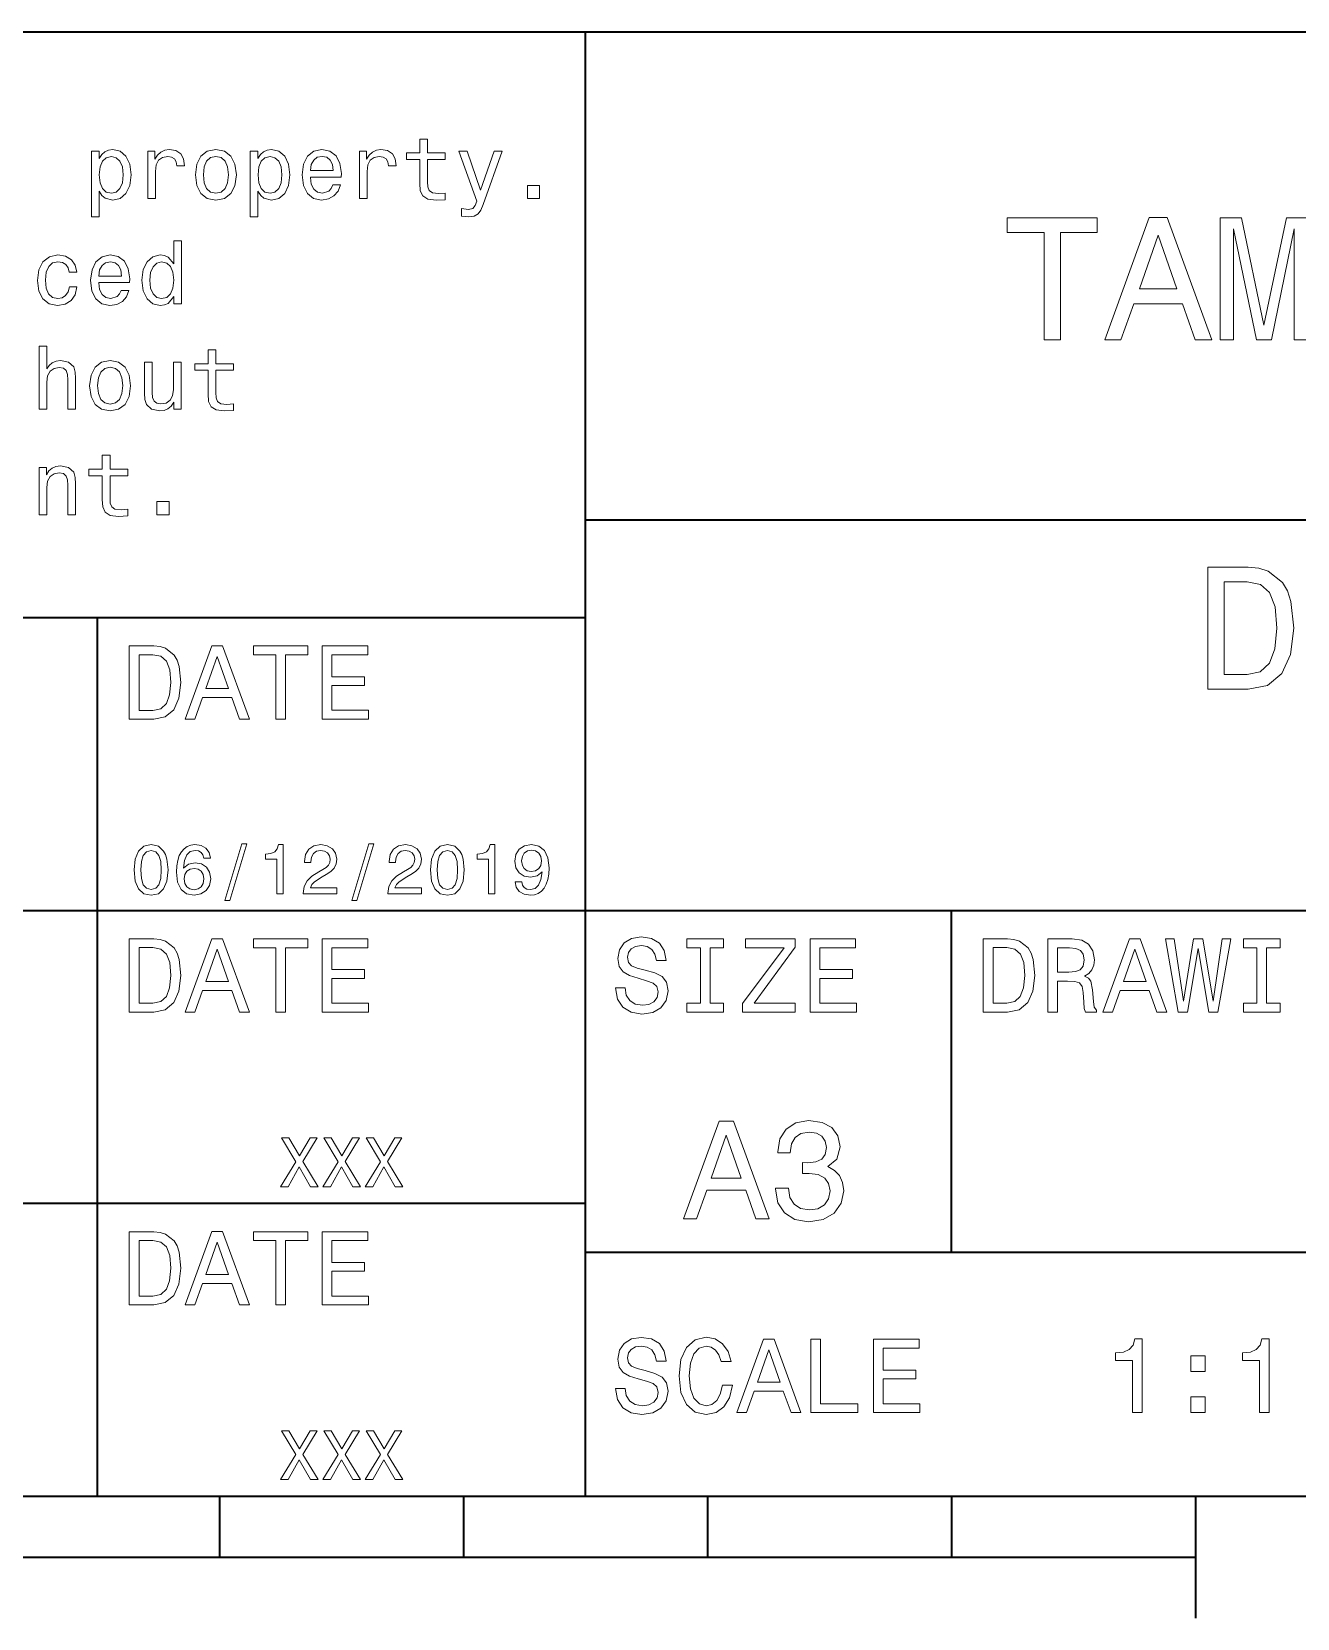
# Model space of a CAD drawing. Extents: x 0 to 420, y 0 to 297.
# Drawn here: x 262.3 to 314.2, y 5 to 70 of the extents above; entities that cross this region are included whole.
import ezdxf

# ---------------------------------------------------------------- set-up
doc = ezdxf.new("R2010")
doc.units = 0

msp = doc.modelspace()

# ---------------------------------------------------------------- linework, layer by layer
at = {"color": 7, "lineweight": 35}
for p, q in [((220, 70), (410, 70)), ((285, 10), (285, 70)), ((285, 50), (410, 50)), ((220, 46), (285, 46)), ((265, 10), (265, 46)), ((220, 34), (410, 34)), ((220, 22), (285, 22)), ((285, 20), (410, 20)), ((10, 10), (410, 10)), ((220, 10), (410, 10)), ((110, 7.5), (310, 7.5))]:
    msp.add_line(p, q, dxfattribs=at)
at = {"color": 7, "lineweight": 35, "ltscale": 0.35}
msp.add_line((300, 20), (300, 34), dxfattribs=at)
at = {"color": 7, "lineweight": 35, "ltscale": 0.0625}
for p, q in [((270, 10), (270, 7.5)), ((280, 10), (280, 7.5)), ((290, 10), (290, 7.5)), ((300, 10), (300, 7.5))]:
    msp.add_line(p, q, dxfattribs=at)
at = {"color": 7, "lineweight": 35, "ltscale": 0.125}
msp.add_line((310, 10), (310, 5), dxfattribs=at)
at = {"color": 7, "lineweight": 13}
for points in [[(265.06485, 64.804756), (265.06485, 65.103745), (264.747833, 65.103745), (264.747833, 62.420029), (265.06485, 62.420029), (265.06485, 63.464695), (265.176514, 63.295387), (265.302612, 63.183716), (265.619598, 63.100864), (265.92218, 63.169308), (266.159943, 63.374638), (266.31485, 63.698845), (266.372498, 64.138329), (266.31485, 64.574203), (266.159943, 64.898415), (265.92218, 65.100143), (265.619598, 65.172188), (265.446686, 65.150574), (265.299011, 65.08213), (265.172913, 64.966858)], [(267.053314, 63.169308), (267.370331, 63.169308), (267.370331, 64.275215), (267.40274, 64.541786), (267.5, 64.732712), (267.658508, 64.847984), (267.871033, 64.887604), (268.029541, 64.862389), (268.148407, 64.790344), (268.220459, 64.66787), (268.245667, 64.502159), (268.566284, 64.502159), (268.523071, 64.793945), (268.404175, 65.002884), (268.206055, 65.12896), (267.935883, 65.172188), (267.752167, 65.143372), (267.593658, 65.071327), (267.453186, 64.948845), (267.341492, 64.783142), (267.341492, 65.103745), (267.053314, 65.103745)], [(269.009369, 64.134727), (269.067017, 63.695244), (269.232727, 63.371037), (269.495667, 63.169308), (269.848694, 63.100864), (270.19812, 63.169308), (270.46109, 63.367435), (270.626801, 63.691643), (270.688049, 64.134727), (270.626801, 64.574203), (270.46109, 64.902016), (270.19812, 65.100143), (269.848694, 65.172188), (269.495667, 65.100143), (269.232727, 64.898415), (269.067017, 64.574203)], [(271.570618, 64.804756), (271.570618, 65.103745), (271.253601, 65.103745), (271.253601, 62.420029), (271.570618, 62.420029), (271.570618, 63.464695), (271.682281, 63.295387), (271.80835, 63.183716), (272.125366, 63.100864), (272.427948, 63.169308), (272.66571, 63.374638), (272.820618, 63.698845), (272.878235, 64.138329), (272.820618, 64.574203), (272.66571, 64.898415), (272.427948, 65.100143), (272.125366, 65.172188), (271.952454, 65.150574), (271.804749, 65.08213), (271.67868, 64.966858)], [(273.71759, 64.04467), (274.985596, 64.04467), (274.989197, 64.19236), (274.931549, 64.606628), (274.773071, 64.916428), (274.520905, 65.103745), (274.185883, 65.172188), (273.858063, 65.100143), (273.605896, 64.898415), (273.443817, 64.570602), (273.386169, 64.138329), (273.440186, 63.695244), (273.602295, 63.371037), (273.850861, 63.169308), (274.175079, 63.100864), (274.456055, 63.147694), (274.686584, 63.270172), (274.855896, 63.464695), (274.953186, 63.724064), (274.639771, 63.724064), (274.574921, 63.579971), (274.481262, 63.471901), (274.214691, 63.385445), (274.009369, 63.425072), (273.854462, 63.551151), (273.753601, 63.756485), (273.71759, 64.033859)], [(275.727661, 63.169308), (276.044678, 63.169308), (276.044678, 64.275215), (276.077087, 64.541786), (276.174347, 64.732712), (276.332855, 64.847984), (276.54538, 64.887604), (276.703888, 64.862389), (276.822754, 64.790344), (276.894806, 64.66787), (276.920044, 64.502159), (277.240631, 64.502159), (277.197418, 64.793945), (277.078522, 65.002884), (276.880402, 65.12896), (276.610229, 65.172188), (276.426514, 65.143372), (276.268005, 65.071327), (276.127533, 64.948845), (276.015839, 64.783142), (276.015839, 65.103745), (275.727661, 65.103745)], [(278.202454, 64.76873), (278.202454, 63.799709), (278.22406, 63.486309), (278.324921, 63.270172), (278.526642, 63.144093), (278.868866, 63.100864), (279.24353, 63.118874), (279.24353, 63.392651), (278.969727, 63.371037), (278.721191, 63.399857), (278.587891, 63.489914), (278.530273, 63.641209), (278.51944, 63.853745), (278.51944, 64.76873), (279.24353, 64.76873), (279.24353, 65.038902), (278.51944, 65.038902), (278.51944, 65.604469), (278.202454, 65.604469), (278.202454, 65.038902), (277.654907, 65.038902), (277.654907, 64.76873)], [(281.246399, 65.103745), (280.69165, 63.511528), (280.147705, 65.103745), (279.80188, 65.103745), (280.536743, 63.061237), (280.471893, 62.881123), (280.371033, 62.758644), (280.201721, 62.719021), (279.909943, 62.755043), (279.909943, 62.448845), (280.216125, 62.420029), (280.435883, 62.448845), (280.590759, 62.538906), (280.702454, 62.693802), (280.799713, 62.92075), (281.585022, 65.103745)], [(265.565552, 63.385445), (265.353027, 63.432278), (265.19812, 63.576366), (265.100861, 63.810516), (265.068451, 64.138329), (265.100861, 64.462532), (265.19812, 64.696686), (265.353027, 64.837173), (265.565552, 64.887604), (265.760101, 64.837173), (265.914978, 64.693085), (266.012268, 64.458931), (266.048279, 64.138329), (266.012268, 63.814121), (265.914978, 63.576366), (265.760101, 63.432278)], [(269.333588, 64.138329), (269.365997, 64.462532), (269.466858, 64.696686), (269.628967, 64.840775), (269.848694, 64.891212), (270.06485, 64.840775), (270.226959, 64.700287), (270.32782, 64.462532), (270.363831, 64.138329), (270.32782, 63.810516), (270.226959, 63.572765), (270.06485, 63.428673), (269.848694, 63.381844), (269.628967, 63.428673), (269.466858, 63.572765), (269.365997, 63.810516)], [(272.07132, 63.385445), (271.858795, 63.432278), (271.703888, 63.576366), (271.606628, 63.810516), (271.574219, 64.138329), (271.606628, 64.462532), (271.703888, 64.696686), (271.858795, 64.837173), (272.07132, 64.887604), (272.265839, 64.837173), (272.420746, 64.693085), (272.518005, 64.458931), (272.554047, 64.138329), (272.518005, 63.814121), (272.420746, 63.576366), (272.265839, 63.432278)], [(273.71759, 64.311241), (273.757202, 64.559799), (273.854462, 64.743515), (274.002167, 64.855186), (274.196686, 64.894814), (274.387604, 64.855186), (274.535309, 64.743515), (274.625366, 64.559799), (274.657776, 64.311241)], [(282.611664, 63.169308), (283.108795, 63.169308), (283.108795, 63.706051), (282.611664, 63.706051)], [(303.796844, 57.381123), (304.459656, 57.381123), (304.459656, 61.775936), (305.972626, 61.775936), (305.972626, 62.381123), (302.276672, 62.381123), (302.276672, 61.775936), (303.796844, 61.775936)], [(306.275208, 57.381123), (306.938049, 57.381123), (307.463989, 58.850864), (309.459656, 58.850864), (309.985596, 57.381123), (310.662811, 57.381123), (308.832855, 62.388329), (308.097992, 62.388329)], [(311.001434, 57.381123), (311.556213, 57.381123), (311.556213, 61.920029), (312.492798, 57.381123), (313.112396, 57.381123), (314.041779, 61.920029), (314.041779, 57.381123), (314.60376, 57.381123), (314.60376, 62.381123), (313.724792, 62.381123), (312.802582, 57.971901), (311.887604, 62.381123), (311.001434, 62.381123)], [(268.123199, 59.149136), (268.123199, 58.850143), (268.440216, 58.850143), (268.440216, 61.4366), (268.126801, 61.4366), (268.126801, 60.489193), (267.885437, 60.762966), (267.737762, 60.827808), (267.568451, 60.853024), (267.262268, 60.780979), (267.024506, 60.57925), (266.869598, 60.255043), (266.815552, 59.819164), (266.869598, 59.383286), (267.024506, 59.055473), (267.262268, 58.850143), (267.568451, 58.7817), (267.737762, 58.806915), (267.889038, 58.871758)], [(307.694519, 59.463257), (308.465424, 61.667866), (309.236328, 59.463257)], [(263.829254, 60.143372), (264.14267, 60.143372), (264.07782, 60.431557), (263.922913, 60.658501), (263.681549, 60.798992), (263.368164, 60.853024), (263.022339, 60.780979), (262.759369, 60.57925), (262.593658, 60.251442), (262.536041, 59.811958), (262.590057, 59.37608), (262.752167, 59.051872), (263.007935, 58.850143), (263.357361, 58.7817), (263.667145, 58.835735), (263.908508, 58.98703), (264.074219, 59.224785), (264.146271, 59.541786), (263.843658, 59.541786), (263.789642, 59.340057), (263.688782, 59.188759), (263.544678, 59.0951), (263.368164, 59.06628), (263.148438, 59.113113), (262.989929, 59.257202), (262.89267, 59.491352), (262.860229, 59.822765), (262.89267, 60.146973), (262.99353, 60.381123), (263.15564, 60.525215), (263.368164, 60.575649), (263.555481, 60.543228), (263.695984, 60.460373), (263.789642, 60.323486)], [(265.043243, 59.725502), (266.311249, 59.725502), (266.31485, 59.873199), (266.257202, 60.287464), (266.098694, 60.597263), (265.846558, 60.78458), (265.511536, 60.853024), (265.183716, 60.780979), (264.931549, 60.57925), (264.76947, 60.251442), (264.711823, 59.819164), (264.765869, 59.37608), (264.927948, 59.051872), (265.176514, 58.850143), (265.500732, 58.7817), (265.781708, 58.828529), (266.012268, 58.951008), (266.181549, 59.145531), (266.278809, 59.4049), (265.965424, 59.4049), (265.900574, 59.260807), (265.806915, 59.152737), (265.540344, 59.06628), (265.335022, 59.105907), (265.180115, 59.231987), (265.079254, 59.437321), (265.043243, 59.714695)], [(265.043243, 59.992073), (265.082855, 60.240635), (265.180115, 60.424351), (265.32782, 60.536022), (265.522339, 60.575649), (265.713257, 60.536022), (265.860962, 60.424351), (265.951019, 60.240635), (265.983429, 59.992073)], [(267.622498, 60.568443), (267.831421, 60.518009), (267.989929, 60.377522), (268.083588, 60.143372), (268.119598, 59.819164), (268.083588, 59.491352), (267.989929, 59.257202), (267.831421, 59.113113), (267.622498, 59.06628), (267.424347, 59.113113), (267.273071, 59.257202), (267.17218, 59.494957), (267.139771, 59.819164), (267.17218, 60.139771), (267.273071, 60.37392), (267.424347, 60.518009)], [(262.59726, 54.530979), (262.914276, 54.530979), (262.914276, 55.647694), (262.946686, 55.903458), (263.051147, 56.090778), (263.213257, 56.206051), (263.429413, 56.249279), (263.602295, 56.213257), (263.710388, 56.115993), (263.764404, 55.953888), (263.78244, 55.737751), (263.78244, 54.530979), (264.099426, 54.530979), (264.099426, 55.802593), (264.085022, 56.058357), (264.020172, 56.270893), (263.807648, 56.465416), (263.476227, 56.533859), (263.296112, 56.508644), (263.141205, 56.440201), (263.011536, 56.33213), (262.914276, 56.184437), (262.914276, 57.117435), (262.59726, 57.117435)], [(269.528107, 56.130402), (269.528107, 55.161381), (269.549713, 54.84798), (269.650574, 54.631844), (269.852295, 54.505764), (270.194519, 54.462536), (270.569153, 54.480545), (270.569153, 54.754322), (270.29538, 54.732708), (270.046844, 54.761528), (269.913544, 54.851585), (269.855896, 55.00288), (269.845093, 55.215416), (269.845093, 56.130402), (270.569153, 56.130402), (270.569153, 56.400574), (269.845093, 56.400574), (269.845093, 56.966137), (269.528107, 56.966137), (269.528107, 56.400574), (268.98056, 56.400574), (268.98056, 56.130402)], [(264.67218, 55.496399), (264.729828, 55.056915), (264.895538, 54.732708), (265.158508, 54.530979), (265.511536, 54.462536), (265.860962, 54.530979), (266.123932, 54.729107), (266.289642, 55.053314), (266.350861, 55.496399), (266.289642, 55.935879), (266.123932, 56.263687), (265.860962, 56.461815), (265.511536, 56.533859), (265.158508, 56.461815), (264.895538, 56.260086), (264.729828, 55.935879)], [(264.996399, 55.5), (265.028809, 55.824207), (265.1297, 56.058357), (265.291779, 56.20245), (265.511536, 56.25288), (265.727661, 56.20245), (265.889771, 56.061958), (265.990631, 55.824207), (266.026672, 55.5), (265.990631, 55.172188), (265.889771, 54.934437), (265.727661, 54.790344), (265.511536, 54.743515), (265.291779, 54.790344), (265.1297, 54.934437), (265.028809, 55.172188)], [(268.425781, 56.465416), (268.108795, 56.465416), (268.108795, 55.348701), (268.072754, 55.089336), (267.968292, 54.902016), (267.806213, 54.786743), (267.593658, 54.750721), (267.424347, 54.779537), (267.316284, 54.865993), (267.255035, 55.013687), (267.240631, 55.222622), (267.240631, 56.465416), (266.923645, 56.465416), (266.923645, 55.193802), (266.934448, 54.938038), (267.002869, 54.725502), (267.211823, 54.530979), (267.546844, 54.462536), (267.726959, 54.487751), (267.881836, 54.552593), (268.015137, 54.664265), (268.123199, 54.826366), (268.123199, 54.530979), (268.425781, 54.530979)], [(262.59726, 50.211815), (262.914276, 50.211815), (262.914276, 51.328529), (262.946686, 51.584293), (263.051147, 51.771614), (263.213257, 51.886887), (263.429413, 51.930115), (263.602295, 51.894093), (263.710388, 51.796829), (263.764404, 51.634727), (263.78244, 51.418587), (263.78244, 50.211815), (264.099426, 50.211815), (264.099426, 51.483429), (264.085022, 51.739193), (264.020172, 51.951729), (263.807648, 52.146252), (263.476227, 52.214695), (263.292511, 52.18948), (263.137604, 52.121037), (263.004333, 52.005764), (262.899872, 51.850864), (262.899872, 52.146252), (262.59726, 52.146252)], [(265.190918, 51.811237), (265.190918, 50.842216), (265.212524, 50.528816), (265.313416, 50.312679), (265.515137, 50.1866), (265.857361, 50.143372), (266.231995, 50.161381), (266.231995, 50.435158), (265.958221, 50.413544), (265.709656, 50.442364), (265.576385, 50.532421), (265.518738, 50.683716), (265.507935, 50.896252), (265.507935, 51.811237), (266.231995, 51.811237), (266.231995, 52.081413), (265.507935, 52.081413), (265.507935, 52.646973), (265.190918, 52.646973), (265.190918, 52.081413), (264.643372, 52.081413), (264.643372, 51.811237)], [(267.431549, 50.211815), (267.92868, 50.211815), (267.92868, 50.748558), (267.431549, 50.748558)], [(312.161377, 48.061958), (310.497131, 48.061958), (310.497131, 43.061958), (312.161377, 43.061958), (312.946686, 43.220459), (313.530273, 43.703167), (313.890503, 44.488472), (314.020172, 45.561958), (313.904907, 46.657059), (313.760803, 47.089336), (313.559082, 47.435158), (312.975494, 47.903458), (312.593658, 48.01873)], [(312.110962, 47.463974), (312.658508, 47.355907), (313.033142, 47.024494), (313.25647, 46.433716), (313.328522, 45.561958), (313.249268, 44.719017), (313.02594, 44.128242), (312.644104, 43.775215), (312.110962, 43.659943), (311.167145, 43.659943), (311.167145, 47.463974)], [(267.296844, 44.837173), (266.298279, 44.837173), (266.298279, 41.837173), (267.296844, 41.837173), (267.768005, 41.932274), (268.118164, 42.221901), (268.33429, 42.693081), (268.412109, 43.337173), (268.342926, 43.994232), (268.25647, 44.253601), (268.135437, 44.461094), (267.785309, 44.742073), (267.556183, 44.811237)], [(267.266571, 44.478386), (267.595093, 44.413544), (267.819885, 44.214695), (267.953888, 43.860229), (267.997131, 43.337173), (267.949554, 42.831409), (267.815552, 42.476944), (267.586456, 42.265129), (267.266571, 42.195965), (266.700287, 42.195965), (266.700287, 44.478386)], [(268.589325, 41.837173), (268.98703, 41.837173), (269.302582, 42.719017), (270.5, 42.719017), (270.815552, 41.837173), (271.221893, 41.837173), (270.123932, 44.841496), (269.682983, 44.841496)], [(269.440918, 43.086452), (269.903473, 44.409218), (270.365997, 43.086452)], [(272.306915, 41.837173), (272.70462, 41.837173), (272.70462, 44.47406), (273.612396, 44.47406), (273.612396, 44.837173), (271.394806, 44.837173), (271.394806, 44.47406), (272.306915, 44.47406)], [(274.200287, 41.837173), (276.102295, 41.837173), (276.102295, 42.200287), (274.597992, 42.200287), (274.597992, 43.216137), (275.938049, 43.216137), (275.938049, 43.574924), (274.597992, 43.574924), (274.597992, 44.47406), (276.067719, 44.47406), (276.067719, 44.837173), (274.200287, 44.837173)], [(266.498566, 35.657059), (266.541779, 35.204609), (266.677246, 34.881844), (266.893372, 34.685879), (267.193085, 34.622478), (267.489929, 34.685879), (267.706055, 34.881844), (267.838623, 35.204609), (267.884735, 35.657059), (267.838623, 36.106628), (267.783875, 36.285301), (267.706055, 36.432278), (267.489929, 36.628242), (267.193085, 36.694523), (266.893372, 36.628242), (266.677246, 36.429394), (266.541779, 36.106628)], [(266.775208, 35.657059), (266.798279, 36.005764), (266.870331, 36.256485), (267, 36.403458), (267.193085, 36.45533), (267.383301, 36.403458), (267.51297, 36.256485), (267.585022, 36.005764), (267.608063, 35.657059), (267.585022, 35.305473), (267.51297, 35.054756), (267.383301, 34.90778), (267.193085, 34.858788), (267, 34.90778), (266.870331, 35.054756), (266.798279, 35.305473)], [(269.619598, 36.141209), (269.56485, 36.374638), (269.438049, 36.54755), (269.242065, 36.657059), (268.988464, 36.694523), (268.818451, 36.674351), (268.671478, 36.619595), (268.541779, 36.530258), (268.432281, 36.403458), (268.345825, 36.244957), (268.28244, 36.051872), (268.242065, 35.824207), (268.23056, 35.567722), (268.276672, 35.158501), (268.417877, 34.861671), (268.645538, 34.682995), (268.956787, 34.622478), (269.236328, 34.674351), (269.449585, 34.809799), (269.587891, 35.023056), (269.636902, 35.293949), (269.587891, 35.567722), (269.455322, 35.778099), (269.250732, 35.910664), (268.997131, 35.956772), (268.723358, 35.899136), (268.518738, 35.734871), (268.561951, 36.051872), (268.654175, 36.279537), (268.79538, 36.414986), (268.991364, 36.461094), (269.135437, 36.438042), (269.244965, 36.377522), (269.317017, 36.276657), (269.354462, 36.141209)], [(270.213257, 34.412102), (270.412109, 34.412102), (271.109528, 36.734871), (270.907776, 36.734871)], [(272.345825, 34.680115), (272.608063, 34.680115), (272.608063, 36.694523), (272.412109, 36.694523), (272.360229, 36.51873), (272.2565, 36.400578), (272.097992, 36.331413), (271.878967, 36.308357), (271.878967, 36.103745), (272.345825, 36.103745)], [(273.429413, 34.680115), (274.804047, 34.680115), (274.804047, 34.927952), (273.71759, 34.927952), (273.778107, 35.0634), (273.881836, 35.175793), (274.201721, 35.380402), (274.371765, 35.466858), (274.561951, 35.590778), (274.697418, 35.734871), (274.775208, 35.9049), (274.804047, 36.09798), (274.755035, 36.340057), (274.619598, 36.530258), (274.412109, 36.651295), (274.144104, 36.694523), (273.867432, 36.645531), (273.657074, 36.510086), (273.521606, 36.293949), (273.475494, 36.008644), (273.475494, 35.9683), (273.737762, 35.9683), (273.737762, 35.991352), (273.763702, 36.187321), (273.841492, 36.331413), (273.965424, 36.42363), (274.1297, 36.45533), (274.296844, 36.426514), (274.420746, 36.354465), (274.501434, 36.242073), (274.530273, 36.100864), (274.510101, 35.9683), (274.455322, 35.855907), (274.363129, 35.757923), (274.236328, 35.671471), (274.066284, 35.57925), (273.783875, 35.400578), (273.585022, 35.210373), (273.466858, 34.979828), (273.429413, 34.688759)], [(275.417877, 34.412102), (275.61673, 34.412102), (276.314117, 36.734871), (276.112396, 36.734871)], [(276.899139, 34.680115), (278.273773, 34.680115), (278.273773, 34.927952), (277.187317, 34.927952), (277.247833, 35.0634), (277.351593, 35.175793), (277.671478, 35.380402), (277.841492, 35.466858), (278.031708, 35.590778), (278.167145, 35.734871), (278.244965, 35.9049), (278.273773, 36.09798), (278.224792, 36.340057), (278.089355, 36.530258), (277.881836, 36.651295), (277.613831, 36.694523), (277.337189, 36.645531), (277.126801, 36.510086), (276.991364, 36.293949), (276.945251, 36.008644), (276.945251, 35.9683), (277.207489, 35.9683), (277.207489, 35.991352), (277.233429, 36.187321), (277.311249, 36.331413), (277.43515, 36.42363), (277.599426, 36.45533), (277.766571, 36.426514), (277.890503, 36.354465), (277.971191, 36.242073), (278, 36.100864), (277.979828, 35.9683), (277.925079, 35.855907), (277.832855, 35.757923), (277.706055, 35.671471), (277.536041, 35.57925), (277.253601, 35.400578), (277.054749, 35.210373), (276.936615, 34.979828), (276.899139, 34.688759)], [(278.64267, 35.657059), (278.685883, 35.204609), (278.82132, 34.881844), (279.037476, 34.685879), (279.337189, 34.622478), (279.634003, 34.685879), (279.850159, 34.881844), (279.982727, 35.204609), (280.028809, 35.657059), (279.982727, 36.106628), (279.927948, 36.285301), (279.850159, 36.432278), (279.634003, 36.628242), (279.337189, 36.694523), (279.037476, 36.628242), (278.82132, 36.429394), (278.685883, 36.106628)], [(278.919312, 35.657059), (278.942383, 36.005764), (279.014404, 36.256485), (279.144104, 36.403458), (279.337189, 36.45533), (279.527374, 36.403458), (279.657074, 36.256485), (279.729126, 36.005764), (279.752167, 35.657059), (279.729126, 35.305473), (279.657074, 35.054756), (279.527374, 34.90778), (279.337189, 34.858788), (279.144104, 34.90778), (279.014404, 35.054756), (278.942383, 35.305473)], [(281.020172, 34.680115), (281.28241, 34.680115), (281.28241, 36.694523), (281.086456, 36.694523), (281.034576, 36.51873), (280.930847, 36.400578), (280.772339, 36.331413), (280.553314, 36.308357), (280.553314, 36.103745), (281.020172, 36.103745)], [(282.115265, 35.175793), (282.158508, 34.948128), (282.28241, 34.772335), (282.478394, 34.662823), (282.737762, 34.622478), (282.907776, 34.642651), (283.060516, 34.694523), (283.190216, 34.783859), (283.299713, 34.910664), (283.386169, 35.069164), (283.449585, 35.265129), (283.48703, 35.489914), (283.501434, 35.749279), (283.452454, 36.155621), (283.311249, 36.45245), (283.086456, 36.631123), (282.778107, 36.694523), (282.495667, 36.642651), (282.28241, 36.504322), (282.144104, 36.291065), (282.097992, 36.023056), (282.144104, 35.746399), (282.279541, 35.536022), (282.481262, 35.403458), (282.737762, 35.360229), (283.008636, 35.414986), (283.213257, 35.58213), (283.167145, 35.262249), (283.074921, 35.03458), (282.933716, 34.899136), (282.740631, 34.855907), (282.59079, 34.87608), (282.481262, 34.93948), (282.409241, 35.040344), (282.380402, 35.175793)], [(282.377533, 36.025936), (282.406342, 36.204609), (282.48703, 36.345821), (282.613831, 36.435158), (282.778107, 36.466858), (282.94812, 36.435158), (283.07782, 36.345821), (283.158508, 36.207493), (283.190216, 36.028816), (283.158508, 35.847263), (283.07782, 35.711815), (282.945251, 35.628242), (282.76947, 35.599422), (282.610962, 35.628242), (282.48703, 35.711815), (282.406342, 35.844379)], [(269.357361, 35.291065), (269.325653, 35.109509), (269.244965, 34.97118), (269.115265, 34.878963), (268.953888, 34.850143), (268.783875, 34.878963), (268.654175, 34.9683), (268.570618, 35.106628), (268.544678, 35.288185), (268.573486, 35.466858), (268.654175, 35.602306), (268.786743, 35.688759), (268.965424, 35.720459), (269.121033, 35.688759), (269.244965, 35.605186), (269.325653, 35.469742)], [(267.296844, 32.837177), (266.298279, 32.837177), (266.298279, 29.837175), (267.296844, 29.837175), (267.768005, 29.932276), (268.118164, 30.221901), (268.33429, 30.693083), (268.412109, 31.337175), (268.342926, 31.994236), (268.25647, 32.253601), (268.135437, 32.461094), (267.785309, 32.742073), (267.556183, 32.811237)], [(268.589325, 29.837175), (268.98703, 29.837175), (269.302582, 30.719019), (270.5, 30.719019), (270.815552, 29.837175), (271.221893, 29.837175), (270.123932, 32.841499), (269.682983, 32.841499)], [(272.306915, 29.837175), (272.70462, 29.837175), (272.70462, 32.474064), (273.612396, 32.474064), (273.612396, 32.837177), (271.394806, 32.837177), (271.394806, 32.474064), (272.306915, 32.474064)], [(274.200287, 29.837175), (276.102295, 29.837175), (276.102295, 30.200287), (274.597992, 30.200287), (274.597992, 31.216139), (275.938049, 31.216139), (275.938049, 31.574928), (274.597992, 31.574928), (274.597992, 32.474064), (276.067719, 32.474064), (276.067719, 32.837177), (274.200287, 32.837177)], [(286.618164, 30.827089), (286.224792, 30.827089), (286.311249, 30.368876), (286.527374, 30.0317), (286.860229, 29.828529), (287.309784, 29.755043), (287.755035, 29.824207), (288.087891, 30.014408), (288.299713, 30.312679), (288.377533, 30.706051), (288.312683, 31.060518), (288.131134, 31.289625), (287.837189, 31.440922), (287.443817, 31.553314), (287.106628, 31.635447), (286.886169, 31.730547), (286.760803, 31.868876), (286.721893, 32.085014), (286.760803, 32.279537), (286.873199, 32.426514), (287.046112, 32.525936), (287.283875, 32.56052), (287.52594, 32.517292), (287.716125, 32.400578), (287.841492, 32.206051), (287.902008, 31.942364), (288.29538, 31.942364), (288.29538, 31.951008), (288.226227, 32.357349), (288.023041, 32.659943), (287.703156, 32.850143), (287.270905, 32.914986), (286.881836, 32.850143), (286.579254, 32.668587), (286.384735, 32.387608), (286.315552, 32.024494), (286.371765, 31.700287), (286.536011, 31.479826), (286.79538, 31.332853), (287.149841, 31.220461), (287.5, 31.121037), (287.763702, 31.025936), (287.923645, 30.887608), (287.979828, 30.662825), (287.927948, 30.433718), (287.793945, 30.260807), (287.59079, 30.152737), (287.327087, 30.118155), (287.033142, 30.165705), (286.80835, 30.304033), (286.66571, 30.528818)], [(289.70462, 30.200287), (289.151306, 30.200287), (289.151306, 29.837175), (290.655609, 29.837175), (290.655609, 30.200287), (290.102295, 30.200287), (290.102295, 32.474064), (290.655609, 32.474064), (290.655609, 32.837177), (289.151306, 32.837177), (289.151306, 32.474064), (289.70462, 32.474064)], [(291.429382, 29.837175), (293.582123, 29.837175), (293.582123, 30.200287), (291.904907, 30.200287), (293.582123, 32.495678), (293.582123, 32.837177), (291.546112, 32.837177), (291.546112, 32.474064), (293.132568, 32.474064), (291.429382, 30.182997)], [(294.200287, 29.837175), (296.102295, 29.837175), (296.102295, 30.200287), (294.597992, 30.200287), (294.597992, 31.216139), (295.938049, 31.216139), (295.938049, 31.574928), (294.597992, 31.574928), (294.597992, 32.474064), (296.067719, 32.474064), (296.067719, 32.837177), (294.200287, 32.837177)], [(302.296844, 32.837177), (301.298279, 32.837177), (301.298279, 29.837175), (302.296844, 29.837175), (302.768005, 29.932276), (303.118164, 30.221901), (303.33429, 30.693083), (303.412109, 31.337175), (303.342926, 31.994236), (303.25647, 32.253601), (303.135437, 32.461094), (302.785309, 32.742073), (302.556183, 32.811237)], [(303.939484, 29.837175), (304.341492, 29.837175), (304.341492, 31.103746), (304.752167, 31.103746), (305.054749, 31.090778), (305.244965, 31.030258), (305.348694, 30.887608), (305.391937, 30.632565), (305.413544, 30.243515), (305.439484, 29.988472), (305.491364, 29.837175), (305.945251, 29.837175), (305.945251, 29.919308), (305.845825, 30.040346), (305.811249, 30.265129), (305.780975, 30.749279), (305.707489, 31.108068), (305.608063, 31.220461), (305.452454, 31.302593), (305.625366, 31.410662), (305.746399, 31.561958), (305.824219, 31.752161), (305.850159, 31.981268), (305.789612, 32.344379), (305.61673, 32.616714), (305.331421, 32.780979), (304.942352, 32.837177), (303.939484, 32.837177)], [(306.19165, 29.837175), (306.589325, 29.837175), (306.904907, 30.719019), (308.102295, 30.719019), (308.417877, 29.837175), (308.824219, 29.837175), (307.726227, 32.841499), (307.285309, 32.841499)], [(309.291077, 29.837175), (309.671478, 29.837175), (310.10376, 32.43948), (310.548981, 29.837175), (310.912109, 29.837175), (311.439484, 32.841499), (311.093658, 32.841499), (310.721893, 30.286743), (310.293945, 32.841499), (309.917877, 32.841499), (309.498566, 30.286743), (309.126801, 32.841499), (308.772339, 32.841499)], [(312.511536, 30.200287), (311.958221, 30.200287), (311.958221, 29.837175), (313.462524, 29.837175), (313.462524, 30.200287), (312.90921, 30.200287), (312.90921, 32.474064), (313.462524, 32.474064), (313.462524, 32.837177), (311.958221, 32.837177), (311.958221, 32.474064), (312.511536, 32.474064)], [(267.266571, 32.478386), (267.595093, 32.413544), (267.819885, 32.214699), (267.953888, 31.860229), (267.997131, 31.337175), (267.949554, 30.831411), (267.815552, 30.476944), (267.586456, 30.265129), (267.266571, 30.195965), (266.700287, 30.195965), (266.700287, 32.478386)], [(269.440918, 31.086454), (269.903473, 32.409222), (270.365997, 31.086454)], [(302.266571, 32.478386), (302.595093, 32.413544), (302.819885, 32.214699), (302.953888, 31.860229), (302.997131, 31.337175), (302.949554, 30.831411), (302.815552, 30.476944), (302.586456, 30.265129), (302.266571, 30.195965), (301.700287, 30.195965), (301.700287, 32.478386)], [(304.829956, 32.469742), (305.093658, 32.443802), (305.279541, 32.361671), (305.39624, 32.210373), (305.43515, 31.972622), (305.391937, 31.721901), (305.275208, 31.570604), (305.076355, 31.492796), (304.804047, 31.471182), (304.341492, 31.471182), (304.341492, 32.469742)], [(307.043213, 31.086454), (307.505768, 32.409222), (307.968292, 31.086454)], [(289.01297, 21.360231), (289.543243, 21.360231), (289.963989, 22.536024), (291.560547, 22.536024), (291.981293, 21.360231), (292.523071, 21.360231), (291.059082, 25.365995), (290.471191, 25.365995)], [(292.78244, 22.616716), (292.78244, 22.57637), (292.874664, 22.023056), (293.145538, 21.60807), (293.572052, 21.342941), (294.136902, 21.244957), (294.736328, 21.342941), (295.185883, 21.596542), (295.474091, 22), (295.57782, 22.518732), (295.531708, 22.858791), (295.404907, 23.135448), (295.197418, 23.348703), (294.920776, 23.504324), (295.29541, 23.815563), (295.427979, 24.311239), (295.341522, 24.760807), (295.093689, 25.100864), (294.690216, 25.314121), (294.136902, 25.38905), (293.618164, 25.296831), (293.22049, 25.043228), (292.961121, 24.639771), (292.874664, 24.103746), (292.874664, 24.063402), (293.387634, 24.063402), (293.433746, 24.432278), (293.583588, 24.697407), (293.825653, 24.858791), (294.16571, 24.916428), (294.465424, 24.870317), (294.684448, 24.749281), (294.817017, 24.553314), (294.868896, 24.288185), (294.817017, 24.005764), (294.67868, 23.815563), (294.436615, 23.700289), (294.108093, 23.665707), (293.883301, 23.671471), (293.883301, 23.216139), (294.16571, 23.227667), (294.528839, 23.175793), (294.799713, 23.037464), (294.961121, 22.812681), (295.018738, 22.518732), (294.955353, 22.184439), (294.788208, 21.9366), (294.523071, 21.780981), (294.171478, 21.729107), (293.80838, 21.786745), (293.543243, 21.959656), (293.376099, 22.236313), (293.312683, 22.616716)], [(290.148438, 23.025938), (290.765137, 24.789627), (291.381866, 23.025938)], [(272.501465, 22.680115), (272.804047, 22.680115), (273.262268, 23.489914), (273.729126, 22.680115), (274.034607, 22.680115), (273.409241, 23.708933), (274.002899, 24.682997), (273.711823, 24.682997), (273.270905, 23.942362), (272.838623, 24.682997), (272.536041, 24.682997), (273.126801, 23.706051)], [(274.236328, 22.680115), (274.53891, 22.680115), (274.997131, 23.489914), (275.463989, 22.680115), (275.76947, 22.680115), (275.144104, 23.708933), (275.737762, 24.682997), (275.446686, 24.682997), (275.005768, 23.942362), (274.573486, 24.682997), (274.270905, 24.682997), (274.861694, 23.706051)], [(275.971191, 22.680115), (276.273773, 22.680115), (276.731995, 23.489914), (277.198853, 22.680115), (277.504333, 22.680115), (276.878967, 23.708933), (277.472626, 24.682997), (277.18158, 24.682997), (276.740631, 23.942362), (276.30838, 24.682997), (276.005768, 24.682997), (276.596558, 23.706051)], [(267.296844, 20.837175), (266.298279, 20.837175), (266.298279, 17.837175), (267.296844, 17.837175), (267.768005, 17.932276), (268.118164, 18.221901), (268.33429, 18.693083), (268.412109, 19.337175), (268.342926, 19.994236), (268.25647, 20.253601), (268.135437, 20.461094), (267.785309, 20.742075), (267.556183, 20.811239)], [(268.589325, 17.837175), (268.98703, 17.837175), (269.302582, 18.719019), (270.5, 18.719019), (270.815552, 17.837175), (271.221893, 17.837175), (270.123932, 20.841499), (269.682983, 20.841499)], [(272.306915, 17.837175), (272.70462, 17.837175), (272.70462, 20.474064), (273.612396, 20.474064), (273.612396, 20.837175), (271.394806, 20.837175), (271.394806, 20.474064), (272.306915, 20.474064)], [(274.200287, 17.837175), (276.102295, 17.837175), (276.102295, 18.200287), (274.597992, 18.200287), (274.597992, 19.216139), (275.938049, 19.216139), (275.938049, 19.574928), (274.597992, 19.574928), (274.597992, 20.474064), (276.067719, 20.474064), (276.067719, 20.837175), (274.200287, 20.837175)], [(267.266571, 20.478386), (267.595093, 20.413544), (267.819885, 20.214697), (267.953888, 19.860229), (267.997131, 19.337175), (267.949554, 18.831411), (267.815552, 18.476944), (267.586456, 18.265129), (267.266571, 18.195965), (266.700287, 18.195965), (266.700287, 20.478386)], [(269.440918, 19.086454), (269.903473, 20.409222), (270.365997, 19.086454)], [(286.618164, 14.418589), (286.224792, 14.418589), (286.311249, 13.960375), (286.527374, 13.623199), (286.860229, 13.42003), (287.309784, 13.346542), (287.755035, 13.415707), (288.087891, 13.605908), (288.299713, 13.904179), (288.377533, 14.297551), (288.312683, 14.652018), (288.131134, 14.881124), (287.837189, 15.032421), (287.443817, 15.144814), (287.106628, 15.226946), (286.886169, 15.322046), (286.760803, 15.460375), (286.721893, 15.676514), (286.760803, 15.871038), (286.873199, 16.018013), (287.046112, 16.117435), (287.283875, 16.152018), (287.52594, 16.108789), (287.716125, 15.992075), (287.841492, 15.797551), (287.902008, 15.533862), (288.29538, 15.533862), (288.29538, 15.542507), (288.226227, 15.948848), (288.023041, 16.251442), (287.703156, 16.441643), (287.270905, 16.506485), (286.881836, 16.441643), (286.579254, 16.260086), (286.384735, 15.979107), (286.315552, 15.615994), (286.371765, 15.291787), (286.536011, 15.071326), (286.79538, 14.924352), (287.149841, 14.81196), (287.5, 14.712537), (287.763702, 14.617435), (287.923645, 14.479107), (287.979828, 14.254323), (287.927948, 14.025216), (287.793945, 13.852305), (287.59079, 13.744237), (287.327087, 13.709655), (287.033142, 13.757205), (286.80835, 13.895534), (286.66571, 14.120317)], [(290.60376, 14.543948), (290.517303, 14.180836), (290.374634, 13.92147), (290.175781, 13.761528), (289.942352, 13.709655), (289.661377, 13.787464), (289.440918, 14.020894), (289.293945, 14.401298), (289.246399, 14.928675), (289.293945, 15.45173), (289.436584, 15.836456), (289.657074, 16.069885), (289.942352, 16.152018), (290.149841, 16.108789), (290.327087, 15.987753), (290.465424, 15.793228), (290.560516, 15.525217), (290.971191, 15.525217), (290.841492, 15.93588), (290.61673, 16.247118), (290.309784, 16.441643), (289.942352, 16.510807), (289.484161, 16.402739), (289.134003, 16.100145), (288.90921, 15.603026), (288.831421, 14.928675), (288.90921, 14.254323), (289.134003, 13.757205), (289.484161, 13.450289), (289.942352, 13.346542), (290.344391, 13.428675), (290.668579, 13.657782), (290.897705, 14.033862), (291.018738, 14.543948)], [(291.19165, 13.428675), (291.589325, 13.428675), (291.904907, 14.310519), (293.102295, 14.310519), (293.417877, 13.428675), (293.824219, 13.428675), (292.726227, 16.432999), (292.285309, 16.432999)], [(294.23056, 13.428675), (296.158508, 13.428675), (296.158508, 13.791787), (294.628235, 13.791787), (294.628235, 16.428675), (294.23056, 16.428675)], [(296.802582, 13.428675), (298.70462, 13.428675), (298.70462, 13.791787), (297.200287, 13.791787), (297.200287, 14.807637), (298.540344, 14.807637), (298.540344, 15.166427), (297.200287, 15.166427), (297.200287, 16.065563), (298.670044, 16.065563), (298.670044, 16.428675), (296.802582, 16.428675)], [(307.416412, 13.428675), (307.809784, 13.428675), (307.809784, 16.450289), (307.515839, 16.450289), (307.438019, 16.1866), (307.28241, 16.009367), (307.044647, 15.905621), (306.716125, 15.871038), (306.716125, 15.564121), (307.416412, 15.564121)], [(312.621033, 13.428675), (313.014404, 13.428675), (313.014404, 16.450289), (312.720459, 16.450289), (312.642639, 16.1866), (312.48703, 16.009367), (312.249268, 15.905621), (311.920746, 15.871038), (311.920746, 15.564121), (312.621033, 15.564121)], [(292.043213, 14.677955), (292.505768, 16.000721), (292.968292, 14.677955)], [(309.798279, 15.105908), (310.394806, 15.105908), (310.394806, 15.75), (309.798279, 15.75)], [(309.798279, 13.428675), (310.394806, 13.428675), (310.394806, 14.072767), (309.798279, 14.072767)], [(272.501465, 10.680116), (272.804047, 10.680116), (273.262268, 11.489914), (273.729126, 10.680116), (274.034607, 10.680116), (273.409241, 11.708934), (274.002899, 12.682998), (273.711823, 12.682998), (273.270905, 11.942364), (272.838623, 12.682998), (272.536041, 12.682998), (273.126801, 11.706053)], [(274.236328, 10.680116), (274.53891, 10.680116), (274.997131, 11.489914), (275.463989, 10.680116), (275.76947, 10.680116), (275.144104, 11.708934), (275.737762, 12.682998), (275.446686, 12.682998), (275.005768, 11.942364), (274.573486, 12.682998), (274.270905, 12.682998), (274.861694, 11.706053)], [(275.971191, 10.680116), (276.273773, 10.680116), (276.731995, 11.489914), (277.198853, 10.680116), (277.504333, 10.680116), (276.878967, 11.708934), (277.472626, 12.682998), (277.18158, 12.682998), (276.740631, 11.942364), (276.30838, 12.682998), (276.005768, 12.682998), (276.596558, 11.706053)]]:
    msp.add_lwpolyline(points, close=True, dxfattribs=at)

doc.saveas('drawing.dxf')
